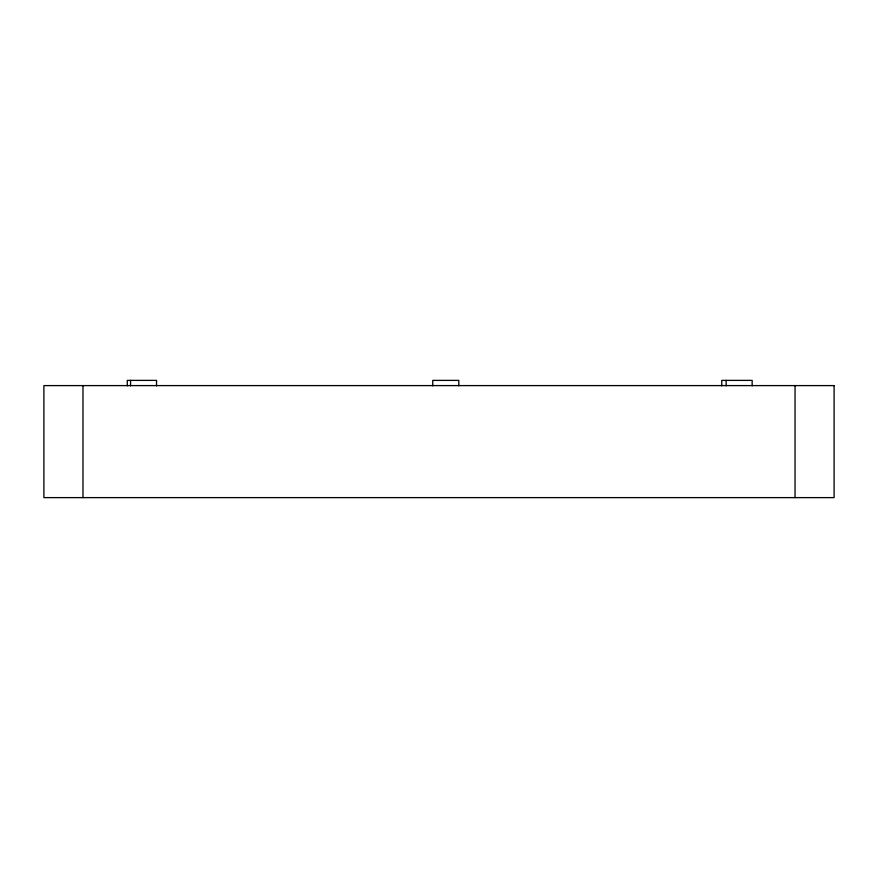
<?xml version="1.0" encoding="UTF-8"?>
<svg xmlns="http://www.w3.org/2000/svg" width="878" height="878" viewBox="0 0 878 878"><rect width="100%" height="100%" fill="white"/><g stroke="black" fill="none" stroke-linecap="round" stroke-linejoin="round"><path stroke-width="1.32" d="M795.04 385.596L795.04 497.617M752.161 385.87L752.161 380.383L721.749 380.383L721.749 385.87M726.128 380.383L726.128 385.87M458.81 385.87L458.81 380.383L432.755 380.383L432.755 385.87M156.525 385.87L156.569 380.383L127.288 380.383L127.288 385.87M130.57 380.383L130.57 385.87M82.982 385.596L82.982 497.617M834.1 385.596L43.9 385.596L43.9 497.617L834.1 497.617L834.1 385.596"/></g></svg>
